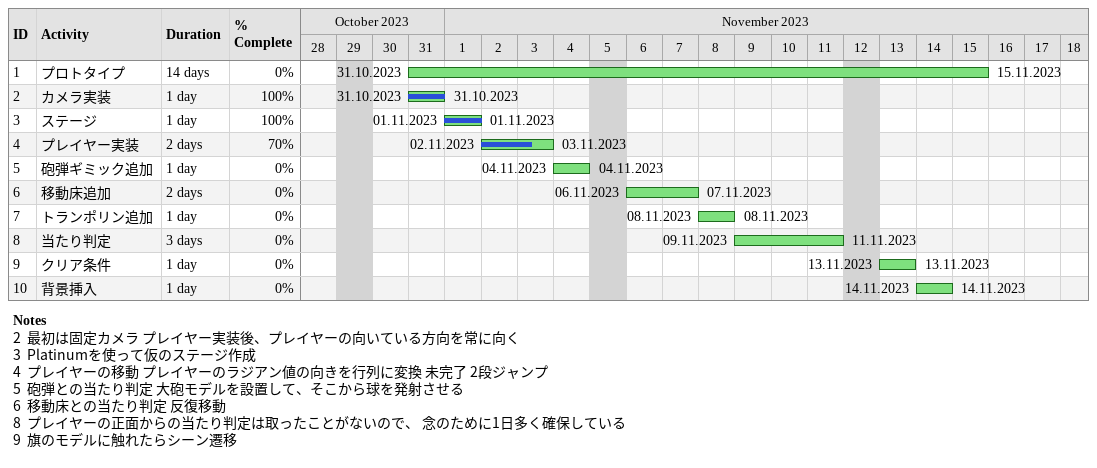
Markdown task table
| ID | Task | Duration | Start | Finish | % complete |
|---|---|---|---|---|---|
| 1 | プロトタイプ | 14d | 2023-10-31 | 2023-11-15 | 0 |
| 2 | カメラ実装 | 1d | 2023-10-31 | 2023-10-31 | 100 |
| 3 | ステージ | 1d | 2023-11-01 | 2023-11-01 | 100 |
| 4 | プレイヤー実装 | 2d | 2023-11-02 | 2023-11-03 | 70 |
| 5 | 砲弾ギミック追加 | 1d | 2023-11-04 | 2023-11-04 | 0 |
| 6 | 移動床追加 | 2d | 2023-11-06 | 2023-11-07 | 0 |
| 7 | トランポリン追加 | 1d | 2023-11-08 | 2023-11-08 | 0 |
| 8 | 当たり判定 | 3d | 2023-11-09 | 2023-11-11 | 0 |
| 9 | クリア条件 | 1d | 2023-11-13 | 2023-11-13 | 0 |
| 10 | 背景挿入 | 1d | 2023-11-14 | 2023-11-14 | 0 |

Notes
- 2: 最初は固定カメラ プレイヤー実装後、プレイヤーの向いている方向を常に向く
- 3: Platinumを使って仮のステージ作成
- 4: プレイヤーの移動 プレイヤーのラジアン値の向きを行列に変換 未完了 2段ジャンプ
- 5: 砲弾との当たり判定 大砲モデルを設置して、そこから球を発射させる
- 6: 移動床との当たり判定 反復移動
- 8: プレイヤーの正面からの当たり判定は取ったことがないので、 念のために1日多く確保している
- 9: 旗のモデルに触れたらシーン遷移
